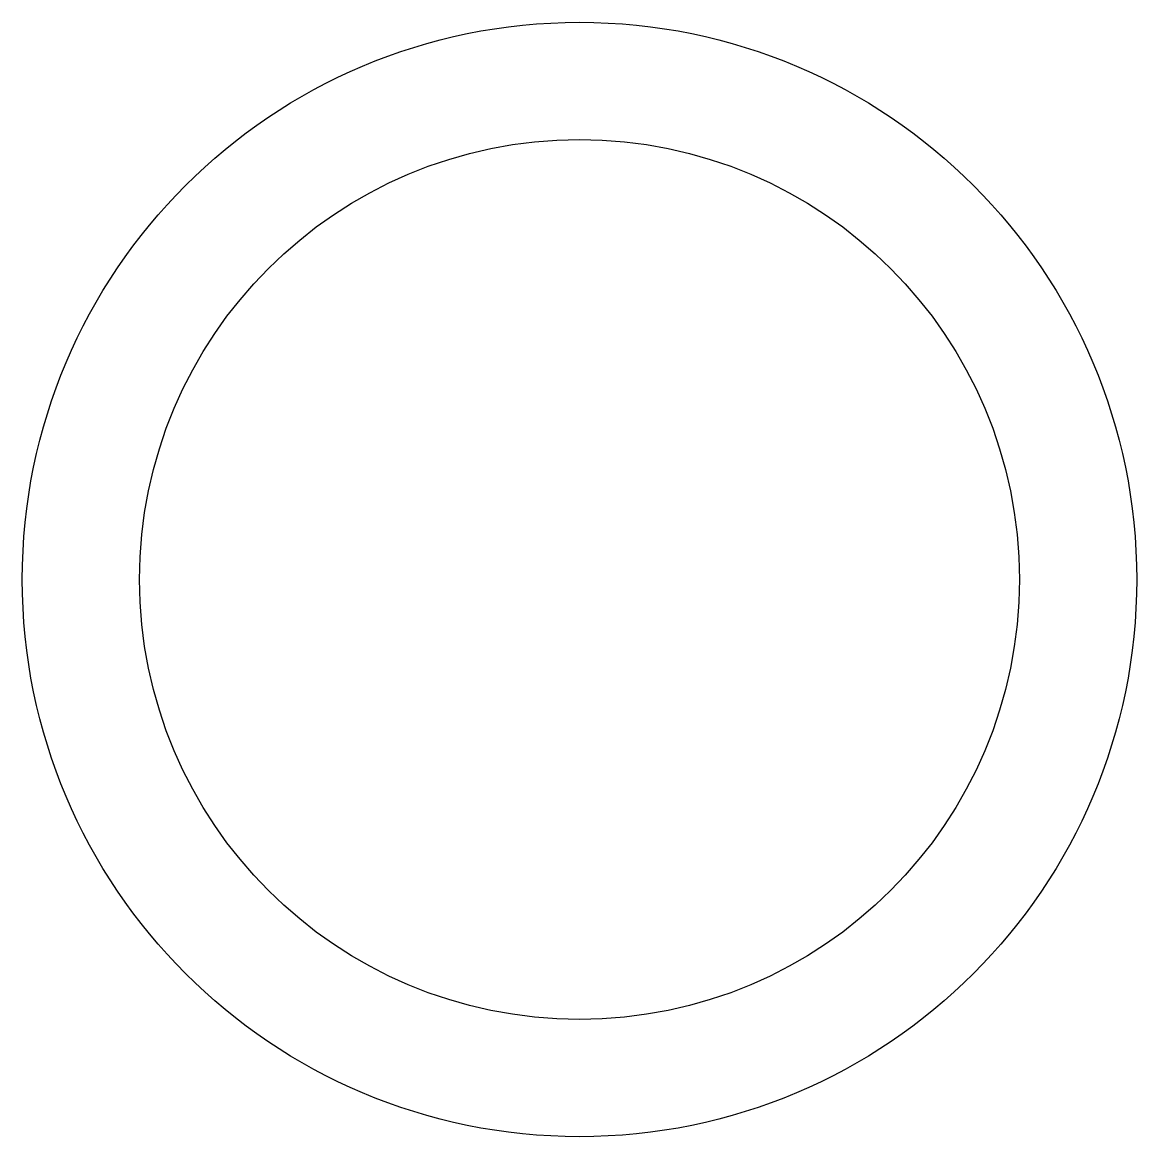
# Model space of a CAD drawing. Extents: x 2757.66 to 2767.16, y 2001.26 to 2010.76.
import ezdxf

# ---------------------------------------------------------------- set-up
doc = ezdxf.new("R2010")
doc.units = 0
doc.layers.get('0').update_dxf_attribs({"linetype": 'CONTINUOUS'})

msp = doc.modelspace()

# ---------------------------------------------------------------- linework, layer by layer
for radius in [4.75, 3.75]:
    msp.add_circle((2762.4114, 2006.0093), radius)

doc.saveas('drawing.dxf')
